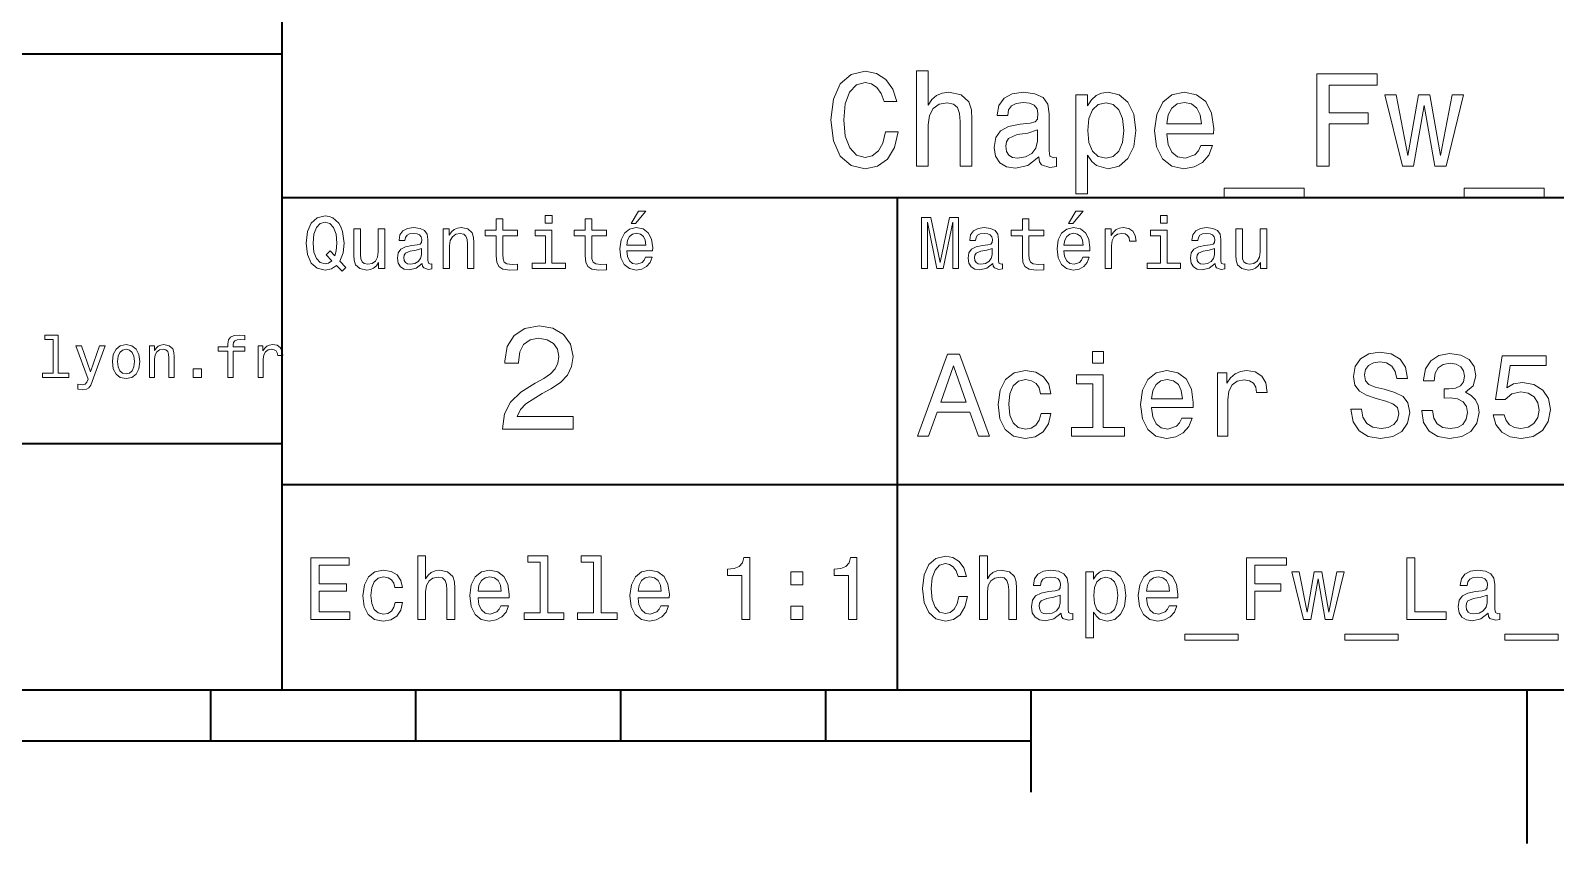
# Model space of a CAD drawing. Extents: x 0 to 297, y 0 to 210.
# Drawn here: x 149.7 to 224.1, y 2.5 to 42.1 of the extents above; entities that cross this region are included whole.
import ezdxf

# ---------------------------------------------------------------- set-up
doc = ezdxf.new("R2010")
doc.units = 0

msp = doc.modelspace()

# ---------------------------------------------------------------- linework, layer by layer
at = {"color": 7, "lineweight": 35}
for p, q in [((162, 10), (162, 70)), ((97, 41), (162, 41)), ((162, 34), (287, 34)), ((97, 22), (162, 22)), ((162, 20), (287, 20)), ((10, 10), (287, 10)), ((97, 10), (287, 10)), ((98.5, 7.5), (198.5, 7.5))]:
    msp.add_line(p, q, dxfattribs=at)
at = {"color": 7, "lineweight": 35, "ltscale": 0.35}
msp.add_line((192, 20), (192, 34), dxfattribs=at)
at = {"color": 7, "lineweight": 35, "ltscale": 0.25}
msp.add_line((192, 10), (192, 20), dxfattribs=at)
at = {"color": 7, "lineweight": 35, "ltscale": 0.0625}
for p, q in [((158.5, 10), (158.5, 7.5)), ((168.5, 10), (168.5, 7.5)), ((178.5, 10), (178.5, 7.5)), ((188.5, 10), (188.5, 7.5))]:
    msp.add_line(p, q, dxfattribs=at)
at = {"color": 7, "lineweight": 35, "ltscale": 0.125}
msp.add_line((198.5, 10), (198.5, 5), dxfattribs=at)
at = {"color": 7, "lineweight": 35, "ltscale": 0.1875}
msp.add_line((222.699997, 10), (222.699997, 2.5), dxfattribs=at)
at = {"color": 7, "lineweight": 13}
for points in [[(192.930115, 35.530258), (193.500717, 35.530258), (193.500717, 37.540344), (193.559082, 38.000721), (193.747116, 38.337894), (194.03891, 38.545387), (194.427948, 38.623199), (194.739197, 38.558357), (194.933716, 38.383286), (195.030975, 38.091499), (195.0634, 37.70245), (195.0634, 35.530258), (195.634003, 35.530258), (195.634003, 37.819164), (195.608063, 38.279537), (195.491348, 38.662102), (195.108795, 39.012245), (194.512253, 39.135445), (194.188034, 39.090057), (193.909225, 38.966858), (193.675797, 38.772331), (193.500717, 38.506485), (193.500717, 40.185879), (192.930115, 40.185879)], [(191.419312, 37.203171), (191.289627, 36.658501), (191.075653, 36.269451), (190.777374, 36.029537), (190.427231, 35.951729), (190.005768, 36.068443), (189.675064, 36.418587), (189.454605, 36.989193), (189.383286, 37.780258), (189.454605, 38.564842), (189.668579, 39.14193), (189.999283, 39.492073), (190.427231, 39.615273), (190.738464, 39.55043), (191.004318, 39.368874), (191.211807, 39.077087), (191.354462, 38.675072), (191.970459, 38.675072), (191.77594, 39.291065), (191.438751, 39.757923), (190.978378, 40.049709), (190.427231, 40.153458), (189.739914, 39.991352), (189.214691, 39.537464), (188.877518, 38.791786), (188.760803, 37.780258), (188.877518, 36.76873), (189.214691, 36.023052), (189.739914, 35.562679), (190.427231, 35.407059), (191.030258, 35.530258), (191.516571, 35.873917), (191.860229, 36.438038), (192.041779, 37.203171)], [(212.460373, 35.530258), (213.0634, 35.530258), (213.0634, 37.598701), (214.956772, 37.598701), (214.956772, 38.136887), (213.0634, 38.136887), (213.0634, 39.485588), (215.391205, 39.485588), (215.391205, 40.030258), (212.460373, 40.030258)], [(198.902008, 35.98415), (198.902008, 35.964695), (198.934433, 35.744236), (199.031693, 35.588615), (199.440201, 35.465416), (199.757919, 35.517288), (199.757919, 35.958214), (199.62175, 35.938759), (199.440201, 36.023052), (199.407776, 36.282421), (199.407776, 38.085014), (199.329971, 38.545387), (199.103027, 38.869595), (198.707489, 39.064121), (198.149857, 39.135445), (197.605179, 39.057636), (197.203171, 38.837173), (196.950287, 38.493515), (196.865997, 38.039623), (196.865997, 38.000721), (197.378235, 38.000721), (197.42363, 38.273052), (197.566284, 38.467579), (197.799713, 38.584293), (198.130402, 38.629681), (198.44812, 38.59726), (198.675064, 38.5), (198.811234, 38.331409), (198.856628, 38.09798), (198.830688, 37.825645), (198.726944, 37.68948), (198.467575, 37.624638), (197.981262, 37.572765), (197.42363, 37.456051), (197.028091, 37.248558), (196.794662, 36.924351), (196.723343, 36.444523), (196.788177, 36.016571), (196.989197, 35.698845), (197.3134, 35.497837), (197.760803, 35.426514), (198.363831, 35.562679)], [(201.275208, 38.474064), (201.275208, 39.012245), (200.704605, 39.012245), (200.704605, 34.181557), (201.275208, 34.181557), (201.275208, 36.061958), (201.476227, 35.757202), (201.703171, 35.556194), (202.273773, 35.407059), (202.818436, 35.530258), (203.246399, 35.899857), (203.525208, 36.483429), (203.628967, 37.274494), (203.525208, 38.059078), (203.246399, 38.642651), (202.818436, 39.005764), (202.273773, 39.135445), (201.96254, 39.096542), (201.696686, 38.973343), (201.469742, 38.76585)], [(205.139771, 37.105907), (207.42218, 37.105907), (207.42868, 37.371758), (207.324921, 38.117435), (207.039627, 38.675072), (206.585739, 39.012245), (205.982712, 39.135445), (205.392654, 39.005764), (204.938751, 38.642651), (204.646973, 38.052593), (204.543228, 37.274494), (204.640488, 36.476944), (204.932281, 35.893372), (205.379684, 35.530258), (205.963257, 35.407059), (206.469025, 35.491352), (206.884003, 35.711815), (207.188751, 36.061958), (207.363831, 36.528816), (206.799713, 36.528816), (206.682999, 36.269451), (206.514404, 36.074928), (206.034576, 35.919308), (205.664978, 35.990631), (205.386169, 36.217579), (205.204605, 36.587173), (205.139771, 37.086452)], [(217.174347, 35.530258), (217.693085, 38.48703), (218.211807, 35.530258), (218.756485, 35.530258), (219.612396, 39.012245), (219.061234, 39.012245), (218.484146, 36.055473), (217.971893, 39.012245), (217.407776, 39.012245), (216.895538, 36.055473), (216.318436, 39.012245), (215.773773, 39.012245), (216.629684, 35.530258)], [(202.176514, 35.919308), (201.793945, 36.003601), (201.515121, 36.262966), (201.340057, 36.684437), (201.281693, 37.274494), (201.340057, 37.858067), (201.515121, 38.279537), (201.793945, 38.532421), (202.176514, 38.623199), (202.526657, 38.532421), (202.805481, 38.273052), (202.980545, 37.851585), (203.04538, 37.274494), (202.980545, 36.690922), (202.805481, 36.262966), (202.526657, 36.003601)], [(205.139771, 37.585735), (205.21109, 38.033138), (205.386169, 38.363831), (205.652008, 38.564842), (206.002167, 38.636166), (206.345825, 38.564842), (206.611664, 38.363831), (206.773773, 38.033138), (206.832123, 37.585735)], [(198.837173, 36.749279), (198.759369, 36.412102), (198.551865, 36.152737), (198.240631, 35.98415), (197.858063, 35.925793), (197.611664, 35.958214), (197.4366, 36.061958), (197.32637, 36.243515), (197.293945, 36.496395), (197.319885, 36.723343), (197.42363, 36.885445), (197.838608, 37.067001), (198.363831, 37.14481), (198.837173, 37.30043)], [(207.934433, 34.453888), (207.934433, 34), (211.837891, 34), (211.837891, 34.453888)], [(219.644806, 34.453888), (219.644806, 34), (223.548264, 34), (223.548264, 34.453888)], [(164.642654, 30.685879), (164.916428, 30.401297), (165.107346, 30.592218), (164.811966, 30.894812), (164.963257, 31.305475), (165.010086, 31.780979), (164.941635, 32.339336), (164.862396, 32.56628), (164.757919, 32.753601), (164.46254, 33.009365), (164.282425, 33.074207), (164.08429, 33.099422), (163.702454, 33.009365), (163.41066, 32.757202), (163.223343, 32.342937), (163.158508, 31.780979), (163.223343, 31.219019), (163.407059, 30.804754), (163.698853, 30.54899), (164.08429, 30.462536), (164.39769, 30.520172)], [(164.41571, 30.916426), (164.260803, 30.801151), (164.08429, 30.765129), (163.850143, 30.829971), (163.666428, 31.024494), (163.543945, 31.341497), (163.504318, 31.780979), (163.543945, 32.216858), (163.662827, 32.537464), (163.846542, 32.731987), (164.08429, 32.80043), (164.318451, 32.731987), (164.502167, 32.533859), (164.621033, 32.213257), (164.664261, 31.780979), (164.631851, 31.40634), (164.5634, 31.150576), (164.329254, 31.395533), (164.13472, 31.211815)], [(172.438034, 32.130402), (172.438034, 31.161383), (172.459656, 30.847982), (172.560516, 30.631844), (172.762253, 30.505762), (173.104462, 30.462536), (173.479111, 30.480547), (173.479111, 30.754322), (173.205338, 30.732708), (172.956772, 30.761526), (172.823486, 30.851583), (172.765854, 31.002882), (172.755035, 31.215418), (172.755035, 32.130402), (173.479111, 32.130402), (173.479111, 32.400574), (172.755035, 32.400574), (172.755035, 32.966137), (172.438034, 32.966137), (172.438034, 32.400574), (171.890488, 32.400574), (171.890488, 32.130402)], [(175.161377, 33.117435), (174.82637, 33.117435), (174.82637, 32.757202), (175.161377, 32.757202)], [(176.775223, 32.130402), (176.775223, 31.161383), (176.796829, 30.847982), (176.89769, 30.631844), (177.099426, 30.505762), (177.44165, 30.462536), (177.816284, 30.480547), (177.816284, 30.754322), (177.542511, 30.732708), (177.293945, 30.761526), (177.16066, 30.851583), (177.103027, 31.002882), (177.092224, 31.215418), (177.092224, 32.130402), (177.816284, 32.130402), (177.816284, 32.400574), (177.092224, 32.400574), (177.092224, 32.966137), (176.775223, 32.966137), (176.775223, 32.400574), (176.227661, 32.400574), (176.227661, 32.130402)], [(179.015854, 32.728386), (179.228394, 32.728386), (179.729111, 33.340778), (179.376083, 33.340778)], [(193.183716, 30.530979), (193.46109, 30.530979), (193.46109, 32.80043), (193.929398, 30.530979), (194.239197, 30.530979), (194.703888, 32.80043), (194.703888, 30.530979), (194.984863, 30.530979), (194.984863, 33.030979), (194.545395, 33.030979), (194.08429, 30.826368), (193.626801, 33.030979), (193.183716, 33.030979)], [(198.100861, 32.130402), (198.100861, 31.161383), (198.122482, 30.847982), (198.223343, 30.631844), (198.425079, 30.505762), (198.767288, 30.462536), (199.141937, 30.480547), (199.141937, 30.754322), (198.868149, 30.732708), (198.619598, 30.761526), (198.486313, 30.851583), (198.42868, 31.002882), (198.417862, 31.215418), (198.417862, 32.130402), (199.141937, 32.130402), (199.141937, 32.400574), (198.417862, 32.400574), (198.417862, 32.966137), (198.100861, 32.966137), (198.100861, 32.400574), (197.553314, 32.400574), (197.553314, 32.130402)], [(200.341492, 32.728386), (200.554031, 32.728386), (201.054749, 33.340778), (200.701736, 33.340778)], [(205.161377, 33.117435), (204.82637, 33.117435), (204.82637, 32.757202), (205.161377, 32.757202)], [(166.998566, 32.465416), (166.681549, 32.465416), (166.681549, 31.348703), (166.645538, 31.089336), (166.541061, 30.902016), (166.378967, 30.786743), (166.166428, 30.750719), (165.997116, 30.779539), (165.889053, 30.865993), (165.827805, 31.013687), (165.8134, 31.222622), (165.8134, 32.465416), (165.496399, 32.465416), (165.496399, 31.193804), (165.507202, 30.93804), (165.575653, 30.725504), (165.784576, 30.530979), (166.119598, 30.462536), (166.299713, 30.487751), (166.454605, 30.552593), (166.587891, 30.664265), (166.695969, 30.826368), (166.695969, 30.530979), (166.998566, 30.530979)], [(168.824921, 30.78314), (168.824921, 30.772333), (168.842941, 30.649855), (168.896973, 30.5634), (169.123917, 30.494957), (169.30043, 30.523775), (169.30043, 30.768732), (169.224777, 30.757925), (169.123917, 30.804754), (169.105911, 30.948847), (169.105911, 31.950287), (169.062683, 32.206051), (168.9366, 32.386166), (168.716858, 32.494236), (168.407059, 32.533859), (168.104462, 32.490635), (167.881119, 32.368156), (167.740631, 32.177231), (167.693802, 31.925072), (167.693802, 31.903458), (167.978394, 31.903458), (168.003601, 32.054756), (168.082855, 32.162823), (168.21254, 32.227665), (168.396255, 32.25288), (168.572769, 32.234871), (168.698853, 32.180836), (168.77449, 32.087173), (168.799713, 31.957493), (168.785309, 31.806194), (168.727661, 31.730547), (168.583572, 31.694523), (168.3134, 31.665705), (168.003601, 31.600864), (167.783859, 31.48559), (167.654175, 31.305475), (167.614548, 31.038904), (167.650574, 30.801151), (167.762253, 30.62464), (167.942368, 30.512968), (168.190918, 30.473343), (168.52594, 30.54899)], [(169.844376, 30.530979), (170.161377, 30.530979), (170.161377, 31.647694), (170.193802, 31.903458), (170.298279, 32.090778), (170.460373, 32.206051), (170.676514, 32.249279), (170.849426, 32.213257), (170.957489, 32.115993), (171.011536, 31.95389), (171.029541, 31.737751), (171.029541, 30.530979), (171.346542, 30.530979), (171.346542, 31.802593), (171.332138, 32.058357), (171.267288, 32.270893), (171.054749, 32.465416), (170.723343, 32.533859), (170.539627, 32.508644), (170.38472, 32.440201), (170.251434, 32.324928), (170.146973, 32.170029), (170.146973, 32.465416), (169.844376, 32.465416)], [(175.150574, 30.79755), (175.150574, 32.400574), (174.336456, 32.400574), (174.336456, 32.130402), (174.833572, 32.130402), (174.833572, 30.79755), (174.185165, 30.79755), (174.185165, 30.530979), (175.806198, 30.530979), (175.806198, 30.79755)], [(178.796112, 31.40634), (180.064117, 31.40634), (180.067719, 31.554033), (180.010086, 31.9683), (179.851593, 32.278099), (179.599426, 32.465416), (179.264404, 32.533859), (178.9366, 32.461815), (178.684433, 32.260086), (178.522339, 31.932276), (178.464691, 31.5), (178.518738, 31.056915), (178.680832, 30.732708), (178.929398, 30.530979), (179.253601, 30.462536), (179.534576, 30.509365), (179.765137, 30.631844), (179.934433, 30.826368), (180.031708, 31.085733), (179.718292, 31.085733), (179.653458, 30.941643), (179.559799, 30.833572), (179.293228, 30.747118), (179.087891, 30.786743), (178.932999, 30.912823), (178.832138, 31.118155), (178.796112, 31.395533)], [(178.796112, 31.672911), (178.835739, 31.921469), (178.932999, 32.105186), (179.080688, 32.216858), (179.275208, 32.256485), (179.466141, 32.216858), (179.613831, 32.105186), (179.703888, 31.921469), (179.736313, 31.672911)], [(196.656342, 30.78314), (196.656342, 30.772333), (196.674347, 30.649855), (196.728394, 30.5634), (196.955338, 30.494957), (197.131851, 30.523775), (197.131851, 30.768732), (197.056198, 30.757925), (196.955338, 30.804754), (196.937317, 30.948847), (196.937317, 31.950287), (196.894089, 32.206051), (196.768005, 32.386166), (196.548264, 32.494236), (196.23848, 32.533859), (195.935883, 32.490635), (195.71254, 32.368156), (195.572052, 32.177231), (195.525223, 31.925072), (195.525223, 31.903458), (195.809799, 31.903458), (195.835022, 32.054756), (195.914261, 32.162823), (196.043945, 32.227665), (196.227661, 32.25288), (196.404175, 32.234871), (196.530258, 32.180836), (196.605911, 32.087173), (196.631119, 31.957493), (196.616714, 31.806194), (196.559082, 31.730547), (196.414978, 31.694523), (196.144806, 31.665705), (195.835022, 31.600864), (195.61528, 31.48559), (195.485596, 31.305475), (195.445969, 31.038904), (195.481995, 30.801151), (195.593658, 30.62464), (195.773773, 30.512968), (196.022339, 30.473343), (196.357346, 30.54899)], [(200.121765, 31.40634), (201.389771, 31.40634), (201.393372, 31.554033), (201.335739, 31.9683), (201.177231, 32.278099), (200.925079, 32.465416), (200.590057, 32.533859), (200.262253, 32.461815), (200.010086, 32.260086), (199.847977, 31.932276), (199.790344, 31.5), (199.844376, 31.056915), (200.006485, 30.732708), (200.255051, 30.530979), (200.579254, 30.462536), (200.860229, 30.509365), (201.090775, 30.631844), (201.260086, 30.826368), (201.357346, 31.085733), (201.043945, 31.085733), (200.979111, 30.941643), (200.885452, 30.833572), (200.618881, 30.747118), (200.413544, 30.786743), (200.258652, 30.912823), (200.157776, 31.118155), (200.121765, 31.395533)], [(200.121765, 31.672911), (200.161377, 31.921469), (200.258652, 32.105186), (200.406342, 32.216858), (200.600861, 32.256485), (200.791794, 32.216858), (200.939484, 32.105186), (201.029541, 31.921469), (201.061966, 31.672911)], [(202.131851, 30.530979), (202.448853, 30.530979), (202.448853, 31.636887), (202.481262, 31.903458), (202.578537, 32.094379), (202.73703, 32.209652), (202.94957, 32.249279), (203.108063, 32.224064), (203.226944, 32.152016), (203.298996, 32.029537), (203.324203, 31.863832), (203.644806, 31.863832), (203.601593, 32.155621), (203.482712, 32.364552), (203.284576, 32.490635), (203.014404, 32.533859), (202.830688, 32.505043), (202.672195, 32.432995), (202.531708, 32.310516), (202.420029, 32.144814), (202.420029, 32.465416), (202.131851, 32.465416)], [(205.150574, 30.79755), (205.150574, 32.400574), (204.336456, 32.400574), (204.336456, 32.130402), (204.833572, 32.130402), (204.833572, 30.79755), (204.185165, 30.79755), (204.185165, 30.530979), (205.806198, 30.530979), (205.806198, 30.79755)], [(207.499283, 30.78314), (207.499283, 30.772333), (207.517288, 30.649855), (207.57132, 30.5634), (207.798264, 30.494957), (207.974777, 30.523775), (207.974777, 30.768732), (207.899139, 30.757925), (207.798264, 30.804754), (207.780258, 30.948847), (207.780258, 31.950287), (207.73703, 32.206051), (207.610947, 32.386166), (207.391205, 32.494236), (207.081406, 32.533859), (206.778824, 32.490635), (206.555481, 32.368156), (206.414978, 32.177231), (206.368149, 31.925072), (206.368149, 31.903458), (206.65274, 31.903458), (206.677948, 32.054756), (206.757202, 32.162823), (206.886887, 32.227665), (207.070602, 32.25288), (207.247116, 32.234871), (207.373199, 32.180836), (207.448853, 32.087173), (207.47406, 31.957493), (207.459656, 31.806194), (207.402023, 31.730547), (207.257919, 31.694523), (206.987747, 31.665705), (206.677948, 31.600864), (206.458206, 31.48559), (206.328537, 31.305475), (206.28891, 31.038904), (206.324921, 30.801151), (206.4366, 30.62464), (206.616714, 30.512968), (206.86528, 30.473343), (207.200287, 30.54899)], [(210.010086, 32.465416), (209.693085, 32.465416), (209.693085, 31.348703), (209.657059, 31.089336), (209.552597, 30.902016), (209.390488, 30.786743), (209.177948, 30.750719), (209.008636, 30.779539), (208.900574, 30.865993), (208.83934, 31.013687), (208.824921, 31.222622), (208.824921, 32.465416), (208.507919, 32.465416), (208.507919, 31.193804), (208.518738, 30.93804), (208.587173, 30.725504), (208.796112, 30.530979), (209.131119, 30.462536), (209.311234, 30.487751), (209.466141, 30.552593), (209.599426, 30.664265), (209.707489, 30.826368), (209.707489, 30.530979), (210.010086, 30.530979)], [(168.78891, 31.208212), (168.745682, 31.020893), (168.630402, 30.876801), (168.457489, 30.78314), (168.244965, 30.750719), (168.108063, 30.768732), (168.010803, 30.826368), (167.94957, 30.927233), (167.931549, 31.067722), (167.945969, 31.193804), (168.003601, 31.283861), (168.234146, 31.384726), (168.52594, 31.427954), (168.78891, 31.514408)], [(196.620316, 31.208212), (196.577087, 31.020893), (196.461823, 30.876801), (196.28891, 30.78314), (196.07637, 30.750719), (195.939484, 30.768732), (195.842224, 30.826368), (195.780975, 30.927233), (195.76297, 31.067722), (195.777374, 31.193804), (195.835022, 31.283861), (196.065567, 31.384726), (196.357346, 31.427954), (196.620316, 31.514408)], [(207.463257, 31.208212), (207.420029, 31.020893), (207.304749, 30.876801), (207.131851, 30.78314), (206.919312, 30.750719), (206.782425, 30.768732), (206.68515, 30.826368), (206.623917, 30.927233), (206.605911, 31.067722), (206.620316, 31.193804), (206.677948, 31.283861), (206.908508, 31.384726), (207.200287, 31.427954), (207.463257, 31.514408)], [(172.742065, 22.700289), (176.178665, 22.700289), (176.178665, 23.319885), (173.462524, 23.319885), (173.613831, 23.658503), (173.873199, 23.939482), (174.672897, 24.45101), (175.097977, 24.667147), (175.573486, 24.976946), (175.912094, 25.337177), (176.106628, 25.762249), (176.178665, 26.244957), (176.056183, 26.850143), (175.717575, 27.325649), (175.198837, 27.628242), (174.528809, 27.736313), (173.837173, 27.613834), (173.311234, 27.275217), (172.97261, 26.734871), (172.857346, 26.021614), (172.857346, 25.92075), (173.512955, 25.92075), (173.512955, 25.978386), (173.577805, 26.4683), (173.772324, 26.828531), (174.082123, 27.059078), (174.492783, 27.138329), (174.91066, 27.066282), (175.220459, 26.886168), (175.42218, 26.605188), (175.494232, 26.252163), (175.443802, 25.92075), (175.306915, 25.639771), (175.076355, 25.394814), (174.759354, 25.178675), (174.33429, 24.948128), (173.628235, 24.501442), (173.131119, 24.025938), (172.835724, 23.449568), (172.742065, 22.721903)], [(150.821335, 27.080692), (150.821335, 25.438042), (150.299713, 25.438042), (150.299713, 25.224785), (151.593674, 25.224785), (151.593674, 25.438042), (151.074936, 25.438042), (151.074936, 27.293949), (150.423645, 27.293949), (150.423645, 27.080692)], [(153.711823, 25.99712), (153.757935, 25.645535), (153.890503, 25.386168), (154.100876, 25.224785), (154.383301, 25.170031), (154.662842, 25.224785), (154.873215, 25.383286), (155.005768, 25.642653), (155.054764, 25.99712), (155.005768, 26.348703), (154.873215, 26.610952), (154.662842, 26.769453), (154.383301, 26.827091), (154.100876, 26.769453), (153.890503, 26.60807), (153.757935, 26.348703)], [(155.521622, 25.224785), (155.775223, 25.224785), (155.775223, 26.118156), (155.801163, 26.322767), (155.884735, 26.472624), (156.01442, 26.564842), (156.187332, 26.599424), (156.325653, 26.570606), (156.412109, 26.492796), (156.455353, 26.363113), (156.469757, 26.190203), (156.469757, 25.224785), (156.723358, 25.224785), (156.723358, 26.242077), (156.711823, 26.446688), (156.659958, 26.616716), (156.489929, 26.772335), (156.224792, 26.827091), (156.07782, 26.806917), (155.953903, 26.752163), (155.847275, 26.659943), (155.763702, 26.536024), (155.763702, 26.772335), (155.521622, 26.772335)], [(159.342957, 26.504324), (159.342957, 25.224785), (159.596558, 25.224785), (159.596558, 26.504324), (160.172928, 26.504324), (160.172928, 26.720463), (159.596558, 26.720463), (159.596558, 26.815563), (159.61673, 26.930836), (159.683014, 27.008646), (159.79541, 27.054756), (159.956787, 27.072046), (160.172928, 27.06052), (160.172928, 27.279539), (159.899139, 27.293949), (159.651306, 27.268013), (159.478394, 27.190203), (159.374649, 27.054756), (159.342957, 26.861671), (159.342957, 26.720463), (158.878967, 26.720463), (158.878967, 26.504324)], [(160.821335, 25.224785), (161.074951, 25.224785), (161.074951, 26.10951), (161.100876, 26.322767), (161.17868, 26.475506), (161.305481, 26.567724), (161.475525, 26.599424), (161.602325, 26.579252), (161.697418, 26.521614), (161.755066, 26.423632), (161.775238, 26.291067), (162.031708, 26.291067), (161.997131, 26.524496), (161.902039, 26.691643), (161.74353, 26.792507), (161.52739, 26.827091), (161.380417, 26.804035), (161.253616, 26.746399), (161.14122, 26.648417), (161.05188, 26.515852), (161.05188, 26.772335), (160.821335, 26.772335)], [(153.092224, 26.772335), (152.648422, 25.49856), (152.213272, 26.772335), (151.936615, 26.772335), (152.524506, 25.13833), (152.472626, 24.994238), (152.391937, 24.896255), (152.2565, 24.864553), (152.023071, 24.893373), (152.023071, 24.648417), (152.268021, 24.62536), (152.443817, 24.648417), (152.567734, 24.720463), (152.657074, 24.844381), (152.734879, 25.025938), (153.363129, 26.772335)], [(153.971191, 26), (153.997131, 26.259367), (154.07782, 26.446688), (154.207504, 26.56196), (154.383301, 26.602306), (154.556213, 26.56196), (154.685883, 26.449568), (154.766586, 26.259367), (154.795395, 26), (154.766586, 25.737753), (154.685883, 25.547552), (154.556213, 25.432278), (154.383301, 25.394814), (154.207504, 25.432278), (154.07782, 25.547552), (153.997131, 25.737753)], [(192.982712, 22.360231), (193.51297, 22.360231), (193.933716, 23.536024), (195.530258, 23.536024), (195.951004, 22.360231), (196.492798, 22.360231), (195.028824, 26.365995), (194.440918, 26.365995)], [(202.048996, 26.49856), (201.51297, 26.49856), (201.51297, 25.922192), (202.048996, 25.922192)], [(214.642654, 23.680117), (214.118149, 23.680117), (214.233429, 23.069164), (214.521606, 22.619596), (214.965424, 22.348703), (215.564835, 22.250721), (216.158508, 22.342941), (216.60231, 22.596542), (216.88472, 22.994238), (216.988464, 23.518732), (216.902023, 23.991356), (216.659943, 24.296831), (216.268005, 24.49856), (215.743515, 24.648417), (215.293945, 24.757925), (215, 24.884727), (214.832855, 25.069164), (214.780975, 25.357349), (214.832855, 25.616714), (214.982712, 25.812681), (215.213257, 25.945246), (215.530258, 25.991356), (215.853027, 25.933718), (216.106628, 25.778099), (216.273773, 25.518732), (216.354462, 25.167149), (216.878967, 25.167149), (216.878967, 25.178675), (216.786743, 25.720463), (216.515854, 26.12392), (216.08934, 26.377522), (215.51297, 26.463978), (214.994232, 26.377522), (214.590775, 26.135448), (214.331406, 25.760807), (214.239197, 25.276657), (214.314117, 24.844381), (214.533142, 24.550434), (214.878967, 24.354467), (215.351593, 24.204613), (215.818451, 24.072046), (216.170029, 23.945246), (216.383286, 23.760807), (216.458206, 23.461096), (216.389053, 23.155621), (216.210373, 22.925074), (215.939484, 22.780981), (215.587891, 22.734871), (215.195969, 22.798271), (214.896255, 22.98271), (214.706055, 23.282421)], [(217.570602, 23.616716), (217.570602, 23.57637), (217.662827, 23.023056), (217.933716, 22.60807), (218.360229, 22.342941), (218.925079, 22.244957), (219.52449, 22.342941), (219.97406, 22.596542), (220.262253, 23), (220.365997, 23.518732), (220.319885, 23.858791), (220.193085, 24.135448), (219.985596, 24.348703), (219.708939, 24.504324), (220.083572, 24.815563), (220.216141, 25.311239), (220.129684, 25.760807), (219.881836, 26.100864), (219.478378, 26.314121), (218.925079, 26.38905), (218.406342, 26.296831), (218.008636, 26.043228), (217.749283, 25.639771), (217.662827, 25.103746), (217.662827, 25.063402), (218.175797, 25.063402), (218.221893, 25.432278), (218.371765, 25.697407), (218.613831, 25.858791), (218.953888, 25.916428), (219.253601, 25.870317), (219.472626, 25.749281), (219.605194, 25.553314), (219.657059, 25.288185), (219.605194, 25.005764), (219.466858, 24.815563), (219.224777, 24.700289), (218.896255, 24.665707), (218.671463, 24.671471), (218.671463, 24.216139), (218.953888, 24.227667), (219.317001, 24.175793), (219.587891, 24.037464), (219.749283, 23.812681), (219.806915, 23.518732), (219.743515, 23.184439), (219.57637, 22.9366), (219.311234, 22.780981), (218.959656, 22.729107), (218.596542, 22.786745), (218.331406, 22.959656), (218.164261, 23.236313), (218.100861, 23.616716)], [(221.0634, 23.40346), (221.190201, 22.930836), (221.472626, 22.56196), (221.887604, 22.331413), (222.417862, 22.244957), (223, 22.348703), (223.455322, 22.631124), (223.743515, 23.080692), (223.853027, 23.657061), (223.755035, 24.193085), (223.478378, 24.613834), (223.046112, 24.884727), (222.48703, 24.98271), (222.054749, 24.913546), (221.720459, 24.723343), (221.881836, 25.801153), (223.634003, 25.801153), (223.634003, 26.273777), (221.495682, 26.273777), (221.17868, 24.152739), (221.639771, 24.152739), (221.97406, 24.423632), (222.400574, 24.521614), (222.769455, 24.458214), (223.051865, 24.273777), (223.230545, 23.991356), (223.293945, 23.628242), (223.230545, 23.265131), (223.046112, 22.98271), (222.763687, 22.804035), (222.400574, 22.740635), (222.095093, 22.780981), (221.858795, 22.913546), (221.685883, 23.121038), (221.599426, 23.40346)], [(157.65419, 25.224785), (158.05188, 25.224785), (158.05188, 25.654181), (157.65419, 25.654181)], [(194.118149, 24.025938), (194.734863, 25.789627), (195.351578, 24.025938)], [(198.982712, 24.429396), (199.484146, 24.429396), (199.380402, 24.890491), (199.132568, 25.253603), (198.746399, 25.478386), (198.244949, 25.564842), (197.69165, 25.449568), (197.270889, 25.126802), (197.005768, 24.602306), (196.913544, 23.899136), (197, 23.201731), (197.259369, 22.682999), (197.668594, 22.360231), (198.227661, 22.250721), (198.723343, 22.337177), (199.109512, 22.579252), (199.374634, 22.959656), (199.489914, 23.46686), (199.005768, 23.46686), (198.919312, 23.144093), (198.757919, 22.902018), (198.527374, 22.752163), (198.244949, 22.706053), (197.893372, 22.780981), (197.639771, 23.011528), (197.484146, 23.386168), (197.432281, 23.916428), (197.484146, 24.43516), (197.645538, 24.809799), (197.904892, 25.040346), (198.244949, 25.121038), (198.544662, 25.069164), (198.769455, 24.9366), (198.919312, 24.717581)], [(202.031708, 22.786745), (202.031708, 25.351585), (200.729111, 25.351585), (200.729111, 24.91931), (201.52449, 24.91931), (201.52449, 22.786745), (200.48703, 22.786745), (200.48703, 22.360231), (203.080688, 22.360231), (203.080688, 22.786745)], [(204.394806, 23.760807), (206.42363, 23.760807), (206.429398, 23.99712), (206.337173, 24.659943), (206.083572, 25.155621), (205.680115, 25.455332), (205.144089, 25.564842), (204.619598, 25.449568), (204.216141, 25.126802), (203.956772, 24.602306), (203.864548, 23.910664), (203.951004, 23.201731), (204.210373, 22.682999), (204.608063, 22.360231), (205.126801, 22.250721), (205.57637, 22.325649), (205.945251, 22.521614), (206.216141, 22.832853), (206.371765, 23.247839), (205.870316, 23.247839), (205.766571, 23.017292), (205.616714, 22.844381), (205.190201, 22.706053), (204.861664, 22.769453), (204.613831, 22.971182), (204.452454, 23.299713), (204.394806, 23.743517)], [(207.610947, 22.360231), (208.118149, 22.360231), (208.118149, 24.129684), (208.170029, 24.556196), (208.325653, 24.861671), (208.579254, 25.04611), (208.919312, 25.10951), (209.172913, 25.069164), (209.363113, 24.953892), (209.478394, 24.757925), (209.518738, 24.492796), (210.031708, 24.492796), (209.96254, 24.959656), (209.772339, 25.293949), (209.455338, 25.495678), (209.023056, 25.564842), (208.729111, 25.518732), (208.47551, 25.40346), (208.250717, 25.207493), (208.072052, 24.942364), (208.072052, 25.455332), (207.610947, 25.455332)], [(204.394806, 24.187321), (204.458206, 24.585014), (204.613831, 24.878963), (204.850143, 25.057638), (205.161377, 25.121038), (205.466858, 25.057638), (205.703171, 24.878963), (205.84726, 24.585014), (205.899139, 24.187321)], [(163.393372, 13.428675), (165.295395, 13.428675), (165.295395, 13.791787), (163.791061, 13.791787), (163.791061, 14.807637), (165.131119, 14.807637), (165.131119, 15.166427), (163.791061, 15.166427), (163.791061, 16.065563), (165.260803, 16.065563), (165.260803, 16.428675), (163.393372, 16.428675)], [(168.610947, 13.428675), (168.991348, 13.428675), (168.991348, 14.768732), (169.030258, 15.075649), (169.155624, 15.300432), (169.350143, 15.438761), (169.609512, 15.490635), (169.817001, 15.447407), (169.946686, 15.330692), (170.011536, 15.136168), (170.033142, 14.876801), (170.033142, 13.428675), (170.413544, 13.428675), (170.413544, 14.954612), (170.396255, 15.261528), (170.318451, 15.516571), (170.0634, 15.75), (169.66571, 15.832133), (169.44957, 15.801874), (169.263687, 15.719741), (169.108063, 15.590058), (168.991348, 15.412825), (168.991348, 16.532421), (168.610947, 16.532421)], [(174.572052, 16.212536), (174.572052, 13.748559), (173.789627, 13.748559), (173.789627, 13.428675), (175.730545, 13.428675), (175.730545, 13.748559), (174.952454, 13.748559), (174.952454, 16.532421), (173.97551, 16.532421), (173.97551, 16.212536)], [(177.174347, 16.212536), (177.174347, 13.748559), (176.391937, 13.748559), (176.391937, 13.428675), (178.332855, 13.428675), (178.332855, 13.748559), (177.554749, 13.748559), (177.554749, 16.532421), (176.577805, 16.532421), (176.577805, 16.212536)], [(184.416412, 13.428675), (184.809784, 13.428675), (184.809784, 16.450289), (184.515839, 16.450289), (184.438034, 16.1866), (184.28241, 16.009367), (184.044662, 15.905621), (183.716125, 15.871038), (183.716125, 15.564121), (184.416412, 15.564121)], [(189.621033, 13.428675), (190.014404, 13.428675), (190.014404, 16.450289), (189.720459, 16.450289), (189.642639, 16.1866), (189.48703, 16.009367), (189.249268, 15.905621), (188.920746, 15.871038), (188.920746, 15.564121), (189.621033, 15.564121)], [(195.001434, 14.543948), (194.914978, 14.180836), (194.772339, 13.92147), (194.573486, 13.761528), (194.340057, 13.709655), (194.059082, 13.787464), (193.838623, 14.020894), (193.691635, 14.401298), (193.644089, 14.928675), (193.691635, 15.45173), (193.83429, 15.836456), (194.054749, 16.069885), (194.340057, 16.152018), (194.547546, 16.108789), (194.724777, 15.987753), (194.863113, 15.793228), (194.958206, 15.525217), (195.368881, 15.525217), (195.239197, 15.93588), (195.014404, 16.247118), (194.707489, 16.441643), (194.340057, 16.510807), (193.881851, 16.402739), (193.531708, 16.100145), (193.306915, 15.603026), (193.229111, 14.928675), (193.306915, 14.254323), (193.531708, 13.757205), (193.881851, 13.450289), (194.340057, 13.346542), (194.742081, 13.428675), (195.066284, 13.657782), (195.295395, 14.033862), (195.416428, 14.543948)], [(196.008652, 13.428675), (196.389053, 13.428675), (196.389053, 14.768732), (196.427948, 15.075649), (196.553314, 15.300432), (196.747833, 15.438761), (197.007202, 15.490635), (197.214691, 15.447407), (197.344376, 15.330692), (197.409225, 15.136168), (197.430832, 14.876801), (197.430832, 13.428675), (197.811234, 13.428675), (197.811234, 14.954612), (197.793945, 15.261528), (197.716141, 15.516571), (197.46109, 15.75), (197.0634, 15.832133), (196.84726, 15.801874), (196.661377, 15.719741), (196.505768, 15.590058), (196.389053, 15.412825), (196.389053, 16.532421), (196.008652, 16.532421)], [(209.028824, 13.428675), (209.430832, 13.428675), (209.430832, 14.807637), (210.693085, 14.807637), (210.693085, 15.166427), (209.430832, 15.166427), (209.430832, 16.065563), (210.982712, 16.065563), (210.982712, 16.428675), (209.028824, 16.428675)], [(216.844391, 13.428675), (218.772339, 13.428675), (218.772339, 13.791787), (217.242081, 13.791787), (217.242081, 16.428675), (216.844391, 16.428675)], [(167.48703, 14.980548), (167.863113, 14.980548), (167.785309, 15.326369), (167.599426, 15.598703), (167.309799, 15.767292), (166.933716, 15.832133), (166.518738, 15.745678), (166.203171, 15.503603), (166.004318, 15.110231), (165.935165, 14.582853), (166, 14.059798), (166.194519, 13.67075), (166.501434, 13.428675), (166.920746, 13.346542), (167.292511, 13.411384), (167.582138, 13.592939), (167.780975, 13.878242), (167.867432, 14.258646), (167.504318, 14.258646), (167.439484, 14.016571), (167.318451, 13.835014), (167.145538, 13.722623), (166.933716, 13.688041), (166.670029, 13.744237), (166.479828, 13.917148), (166.363113, 14.198127), (166.324203, 14.595821), (166.363113, 14.984871), (166.484146, 15.26585), (166.67868, 15.438761), (166.933716, 15.49928), (167.158508, 15.460375), (167.327087, 15.360951), (167.439484, 15.196686)], [(171.546112, 14.479107), (173.067719, 14.479107), (173.072052, 14.656341), (173.002884, 15.153459), (172.812683, 15.525217), (172.510086, 15.75), (172.108063, 15.832133), (171.714691, 15.745678), (171.412109, 15.503603), (171.217575, 15.110231), (171.148422, 14.591499), (171.213257, 14.059798), (171.407776, 13.67075), (171.706055, 13.428675), (172.095108, 13.346542), (172.432281, 13.402739), (172.708939, 13.549712), (172.912109, 13.783141), (173.028824, 14.09438), (172.65274, 14.09438), (172.574936, 13.92147), (172.46254, 13.791787), (172.142654, 13.688041), (171.896255, 13.735591), (171.710373, 13.886888), (171.58934, 14.133286), (171.546112, 14.466139)], [(179.353027, 14.479107), (180.874634, 14.479107), (180.878967, 14.656341), (180.809799, 15.153459), (180.619598, 15.525217), (180.317001, 15.75), (179.914978, 15.832133), (179.521606, 15.745678), (179.219025, 15.503603), (179.02449, 15.110231), (178.955338, 14.591499), (179.020172, 14.059798), (179.214691, 13.67075), (179.51297, 13.428675), (179.902023, 13.346542), (180.239197, 13.402739), (180.515854, 13.549712), (180.719025, 13.783141), (180.835739, 14.09438), (180.459656, 14.09438), (180.381851, 13.92147), (180.269455, 13.791787), (179.94957, 13.688041), (179.703171, 13.735591), (179.517288, 13.886888), (179.396255, 14.133286), (179.353027, 14.466139)], [(186.798264, 15.105908), (187.394806, 15.105908), (187.394806, 15.75), (186.798264, 15.75)], [(199.989914, 13.731268), (199.989914, 13.7183), (200.011536, 13.571326), (200.07637, 13.46758), (200.348709, 13.385448), (200.560516, 13.42003), (200.560516, 13.713977), (200.469742, 13.701009), (200.348709, 13.757205), (200.327087, 13.930116), (200.327087, 15.131845), (200.275223, 15.438761), (200.123917, 15.6549), (199.860229, 15.784582), (199.48848, 15.832133), (199.125366, 15.78026), (198.857346, 15.633286), (198.688766, 15.404179), (198.632568, 15.101585), (198.632568, 15.075649), (198.97406, 15.075649), (199.004318, 15.257205), (199.099426, 15.386889), (199.255051, 15.464698), (199.47551, 15.494957), (199.687317, 15.473343), (199.838623, 15.408502), (199.929398, 15.29611), (199.959656, 15.140491), (199.942368, 14.958934), (199.873199, 14.868156), (199.700287, 14.824928), (199.376083, 14.790346), (199.004318, 14.712537), (198.740631, 14.574208), (198.585022, 14.358069), (198.53746, 14.038185), (198.580688, 13.752882), (198.714691, 13.541066), (198.930832, 13.407061), (199.229111, 13.35951), (199.631119, 13.450289)], [(201.572052, 15.391211), (201.572052, 15.75), (201.19165, 15.75), (201.19165, 12.529539), (201.572052, 12.529539), (201.572052, 13.783141), (201.706055, 13.579971), (201.857346, 13.445966), (202.237747, 13.346542), (202.600861, 13.428675), (202.886169, 13.675073), (203.072052, 14.064121), (203.141205, 14.591499), (203.072052, 15.114553), (202.886169, 15.503603), (202.600861, 15.745678), (202.237747, 15.832133), (202.030258, 15.806196), (201.853027, 15.724064), (201.701736, 15.585735)], [(204.148422, 14.479107), (205.670029, 14.479107), (205.674347, 14.656341), (205.605194, 15.153459), (205.414993, 15.525217), (205.112396, 15.75), (204.710373, 15.832133), (204.317001, 15.745678), (204.014404, 15.503603), (203.819885, 15.110231), (203.750717, 14.591499), (203.815567, 14.059798), (204.010086, 13.67075), (204.308365, 13.428675), (204.697403, 13.346542), (205.034576, 13.402739), (205.311234, 13.549712), (205.514404, 13.783141), (205.631119, 14.09438), (205.255051, 14.09438), (205.177231, 13.92147), (205.06485, 13.791787), (204.744965, 13.688041), (204.498566, 13.735591), (204.312683, 13.886888), (204.19165, 14.133286), (204.148422, 14.466139)], [(212.171478, 13.428675), (212.517288, 15.399857), (212.863113, 13.428675), (213.226227, 13.428675), (213.796829, 15.75), (213.429398, 15.75), (213.044678, 13.778819), (212.703171, 15.75), (212.327087, 15.75), (211.985596, 13.778819), (211.600861, 15.75), (211.237747, 15.75), (211.80835, 13.428675)], [(220.808365, 13.731268), (220.808365, 13.7183), (220.829971, 13.571326), (220.894821, 13.46758), (221.167145, 13.385448), (221.378967, 13.42003), (221.378967, 13.713977), (221.288193, 13.701009), (221.167145, 13.757205), (221.145538, 13.930116), (221.145538, 15.131845), (221.093658, 15.438761), (220.942368, 15.6549), (220.67868, 15.784582), (220.306915, 15.832133), (219.943802, 15.78026), (219.675797, 15.633286), (219.507202, 15.404179), (219.451019, 15.101585), (219.451019, 15.075649), (219.792511, 15.075649), (219.822769, 15.257205), (219.917877, 15.386889), (220.073486, 15.464698), (220.293945, 15.494957), (220.505768, 15.473343), (220.657059, 15.408502), (220.747849, 15.29611), (220.778107, 15.140491), (220.760803, 14.958934), (220.69165, 14.868156), (220.518738, 14.824928), (220.194534, 14.790346), (219.822769, 14.712537), (219.559082, 14.574208), (219.403458, 14.358069), (219.355911, 14.038185), (219.399139, 13.752882), (219.533142, 13.541066), (219.749283, 13.407061), (220.047546, 13.35951), (220.44957, 13.450289)], [(171.546112, 14.798992), (171.593658, 15.097262), (171.710373, 15.317724), (171.887604, 15.45173), (172.121033, 15.49928), (172.350143, 15.45173), (172.527374, 15.317724), (172.635452, 15.097262), (172.674347, 14.798992)], [(179.353027, 14.798992), (179.400574, 15.097262), (179.517288, 15.317724), (179.694519, 15.45173), (179.927948, 15.49928), (180.157059, 15.45173), (180.33429, 15.317724), (180.442368, 15.097262), (180.481262, 14.798992)], [(202.172913, 13.688041), (201.917862, 13.744237), (201.731995, 13.917148), (201.61528, 14.198127), (201.57637, 14.591499), (201.61528, 14.980548), (201.731995, 15.261528), (201.917862, 15.430116), (202.172913, 15.490635), (202.406342, 15.430116), (202.592224, 15.257205), (202.708939, 14.976225), (202.752167, 14.591499), (202.708939, 14.20245), (202.592224, 13.917148), (202.406342, 13.744237)], [(204.148422, 14.798992), (204.195969, 15.097262), (204.312683, 15.317724), (204.489914, 15.45173), (204.723343, 15.49928), (204.952454, 15.45173), (205.129684, 15.317724), (205.237747, 15.097262), (205.276657, 14.798992)], [(199.946686, 14.241355), (199.894806, 14.016571), (199.756485, 13.84366), (199.548996, 13.731268), (199.293945, 13.692364), (199.129684, 13.713977), (199.01297, 13.783141), (198.939484, 13.904179), (198.917862, 14.072767), (198.935165, 14.224064), (199.004318, 14.332133), (199.280975, 14.453171), (199.631119, 14.505044), (199.946686, 14.60879)], [(220.765137, 14.241355), (220.713257, 14.016571), (220.574936, 13.84366), (220.367432, 13.731268), (220.112396, 13.692364), (219.948135, 13.713977), (219.831421, 13.783141), (219.757935, 13.904179), (219.736313, 14.072767), (219.753601, 14.224064), (219.822769, 14.332133), (220.099426, 14.453171), (220.44957, 14.505044), (220.765137, 14.60879)], [(186.798264, 13.428675), (187.394806, 13.428675), (187.394806, 14.072767), (186.798264, 14.072767)], [(206.011536, 12.711096), (206.011536, 12.408502), (208.613831, 12.408502), (208.613831, 12.711096)], [(213.818451, 12.711096), (213.818451, 12.408502), (216.420746, 12.408502), (216.420746, 12.711096)], [(221.625366, 12.711096), (221.625366, 12.408502), (224.227676, 12.408502), (224.227676, 12.711096)]]:
    msp.add_lwpolyline(points, close=True, dxfattribs=at)

doc.saveas('drawing.dxf')
